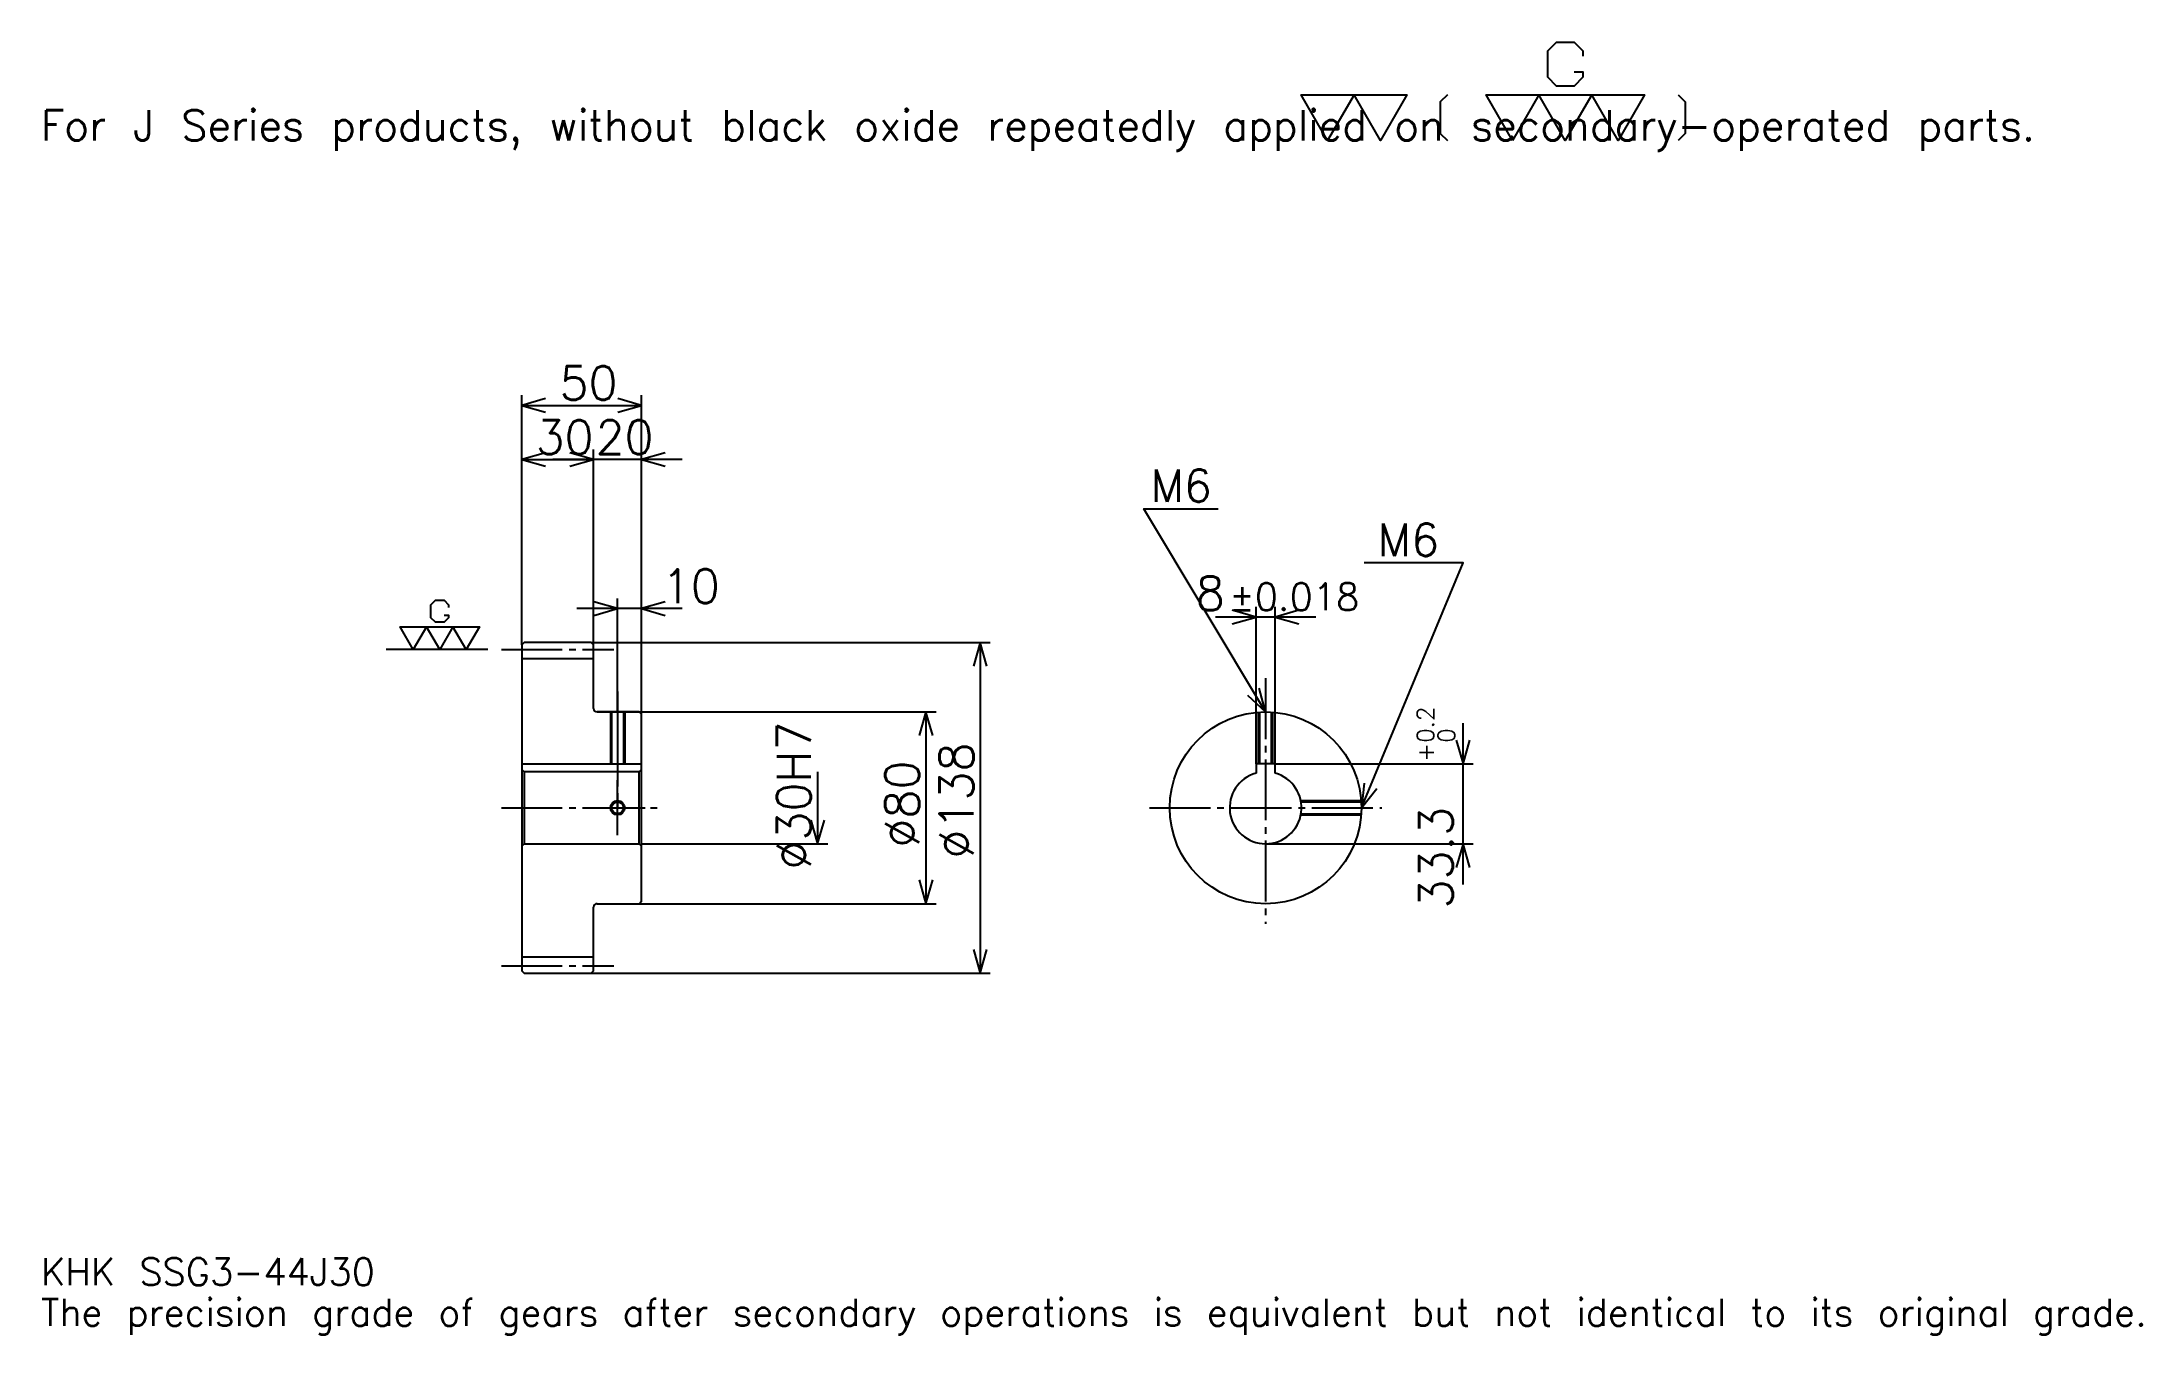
# Model space of a CAD drawing. Extents: x 29 to 905, y 10 to 550.
import ezdxf

# ---------------------------------------------------------------- set-up
doc = ezdxf.new("R2010")
doc.units = 0
doc.linetypes.add('DASHDOT', pattern=[33.913044, 25.434783, -2.826087, 2.826087, -2.826087])
doc.layers.get('0').update_dxf_attribs({"linetype": 'CONTINUOUS'})
doc.layers.add('DASHDOT', color=6, linetype='DASHDOT')
doc.styles.add('KANJI', font='TXT', dxfattribs={"bigfont": 'BIGFONT'})

msp = doc.modelspace()

# ---------------------------------------------------------------- linework, layer by layer
at = {"color": 5}
for p, q in [((228.913055, 299.326111), (228.913055, 402.478271)), ((228.913055, 398.239136), (278.913055, 398.239136)), ((278.913055, 299.326111), (278.913055, 402.478271)), ((258.913055, 299.326111), (258.913055, 379.869568)), ((228.913055, 375.630432), (258.913055, 375.630432)), ((295.869568, 375.630432), (241.956528, 375.630432)), ((268.913055, 299.326111), (268.913055, 317.695648)), ((295.869568, 313.456543), (251.956528, 313.456543)), ((560.304321, 309.891296), (518.391357, 309.891296)), ((535.347839, 248.626099), (535.347839, 314.130432)), ((543.347839, 248.626099), (543.347839, 314.130432)), ((228.913055, 298.326111), (228.913055, 299.326111)), ((257.913055, 299.326111), (278.913055, 299.326111)), ((258.913055, 298.326111), (258.913055, 299.326111)), ((268.913055, 270.326111), (268.913055, 299.326111)), ((268.913055, 270.326111), (268.913055, 299.326111)), ((278.913055, 299.326111), (424.456543, 299.326111)), ((278.913055, 269.326111), (278.913055, 299.326111)), ((420.217407, 299.326111), (420.217407, 161.326096)), ((260.413055, 270.326111), (278.913055, 270.326111)), ((278.913055, 270.326111), (401.847839, 270.326111)), ((397.608704, 270.326111), (397.608704, 190.326096)), ((621.739136, 198.369568), (621.739136, 265.582611)), ((543.347839, 248.626099), (625.978271, 248.626099)), ((352.391327, 245.326096), (352.391327, 215.326096)), ((278.913055, 215.326096), (356.630432, 215.326096)), ((539.347839, 215.326096), (625.978271, 215.326096)), ((260.413055, 190.326096), (278.913055, 190.326096)), ((278.913055, 190.326096), (401.847839, 190.326096)), ((257.913055, 161.326096), (278.913055, 161.326096)), ((278.913055, 161.326096), (424.456543, 161.326096))]:
    msp.add_line(p, q, dxfattribs=at)
at = {"color": 7}
msp.add_line((214.782623, 296.326111), (172.391312, 296.326111), dxfattribs=at)
at = {"color": 4}
for p, q in [((228.913055, 292.576111), (258.913055, 292.576111)), ((228.913055, 248.626099), (278.913055, 248.626099)), ((277.913055, 245.326096), (278.913055, 246.326096)), ((229.913055, 245.326096), (229.913055, 215.326096)), ((277.913055, 215.326096), (278.913055, 214.326096)), ((228.913055, 168.076096), (258.913055, 168.076096))]:
    msp.add_line(p, q, dxfattribs=at)
at = {"color": 7}
for points in [[(668.086975, 537.352173), (671.760864, 537.352173), (671.760864, 535.147827), (668.086975, 531.473938), (660.739136, 531.473938), (657.065247, 535.147827), (657.065247, 546.169556), (660.739136, 549.843506), (668.086975, 549.843506), (671.760864, 546.169556), (671.760864, 543.96521)], [(565.217407, 508.695648), (554.195679, 527.799988), (598.282593, 527.799988), (587.260864, 508.695648), (576.239136, 527.799988), (565.217407, 508.695648)], [(615.182617, 527.799988), (612.243469, 524.86084), (612.243469, 511.634766), (615.182617, 508.695648)], [(642.369568, 508.695648), (631.347839, 527.799988), (697.478271, 527.799988), (686.456543, 508.695648), (675.434814, 527.799988), (664.413086, 508.695648), (653.391296, 527.799988), (642.369568, 508.695648)], [(711.439148, 527.799988), (714.378296, 524.86084), (714.378296, 511.634766), (711.439148, 508.695648)], [(196.554352, 310.654358), (198.391312, 310.654358), (198.391312, 309.552185), (196.554352, 307.71521), (192.880447, 307.71521), (191.043488, 309.552185), (191.043488, 315.063049), (192.880447, 316.900024), (196.554352, 316.900024), (198.391312, 315.063049), (198.391312, 313.960876)], [(183.695663, 296.326111), (178.184799, 305.878265), (211.250015, 305.878265), (205.739136, 296.326111), (200.228271, 305.878265), (194.717407, 296.326111), (189.206528, 305.878265), (183.695663, 296.326111)]]:
    msp.add_lwpolyline(points, dxfattribs=at)
at = {"color": 5}
for points in [[(238.804352, 401.065216), (228.913055, 398.239136), (238.804352, 395.413055)], [(269.021759, 395.413055), (278.913055, 398.239136), (269.021759, 401.065216)], [(238.804352, 378.456543), (228.913055, 375.630432), (238.804352, 372.804382)], [(249.021759, 372.804382), (258.913055, 375.630432), (249.021759, 378.456543)], [(249.021759, 372.804382), (258.913055, 375.630432), (249.021759, 378.456543)], [(288.804352, 378.456543), (278.913055, 375.630432), (288.804352, 372.804382)], [(539.347839, 270.326111), (488.478271, 355.108704), (519.565186, 355.108704)], [(579.347839, 230.326096), (621.739136, 332.5), (580.478271, 332.5)], [(259.021759, 310.630432), (268.913055, 313.456543), (259.021759, 316.282623)], [(288.804352, 316.282623), (278.913055, 313.456543), (288.804352, 310.630432)], [(525.456543, 307.065216), (535.347839, 309.891296), (525.456543, 312.717407)], [(553.239136, 312.717407), (543.347839, 309.891296), (553.239136, 307.065216)], [(423.043488, 289.434784), (420.217407, 299.326111), (417.391327, 289.434784)], [(531.835449, 277.353821), (539.347839, 270.326111), (536.682129, 280.261841)], [(400.434784, 260.434784), (397.608704, 270.326111), (394.782623, 260.434784)], [(618.913086, 258.517395), (621.739136, 248.626099), (624.565186, 258.517395)], [(580.528076, 240.545288), (579.347839, 230.326096), (585.748718, 238.379257)], [(349.565247, 225.217407), (352.391327, 215.326096), (355.217407, 225.217407)], [(624.565186, 205.434784), (621.739136, 215.326096), (618.913086, 205.434784)], [(394.782623, 200.217407), (397.608704, 190.326096), (400.434784, 200.217407)], [(417.391327, 171.217407), (420.217407, 161.326096), (423.043488, 171.217407)]]:
    msp.add_lwpolyline(points, dxfattribs=at)
at = {"color": 4}
for points in [[(258.913055, 271.826111), (258.913055, 298.326111), (257.913055, 299.326111), (229.913055, 299.326111), (228.913055, 298.326111), (228.913055, 214.326096)], [(260.413055, 190.326096), (277.913055, 190.326096), (278.913055, 191.326096), (278.913055, 269.326111), (277.913055, 270.326111), (260.413055, 270.326111)], [(265.913055, 270.326111), (265.913055, 248.626099)], [(266.453064, 270.326111), (266.453064, 248.626099)], [(271.373047, 270.326111), (271.373047, 248.626099)], [(271.913055, 270.326111), (271.913055, 248.626099)], [(536.347839, 248.626099), (536.347839, 270.21344)], [(536.887817, 248.626099), (536.887817, 270.250366)], [(541.807861, 248.626099), (541.807861, 270.250366)], [(542.347839, 248.626099), (542.347839, 270.21344)], [(228.913055, 214.326096), (229.913055, 215.326096), (277.913055, 215.326096), (277.913055, 245.326096), (229.913055, 245.326096), (228.913055, 246.326096)], [(543.347839, 244.782928), (543.347839, 248.626099), (535.347839, 248.626099), (535.347839, 244.782928)], [(554.0448, 233.326096), (579.235168, 233.326096)], [(554.144775, 232.786102), (579.272095, 232.786102)], [(554.144775, 227.866089), (579.272095, 227.866089)], [(554.0448, 227.326096), (579.235168, 227.326096)], [(228.913055, 214.326096), (228.913055, 162.326096), (229.913055, 161.326096), (257.913055, 161.326096), (258.913055, 162.326096), (258.913055, 188.826096)]]:
    msp.add_lwpolyline(points, dxfattribs=at)
for centre, radius in [((539.347839, 230.326096), 40), ((268.913055, 230.326096), 2.46)]:
    msp.add_circle(centre, radius, dxfattribs=at)
at = {"color": 7}
msp.add_circle((268.913055, 230.326096), 3, dxfattribs=at)
at = {"color": 4}
for centre, radius, start, end in [((260.413055, 271.826111), 1.5, 180, 270), ((539.347839, 230.326096), 15, 105.466010323, 74.533989677), ((260.413055, 188.826096), 1.5, 90, 180)]:
    msp.add_arc(centre, radius, start, end, dxfattribs=at)
at = {"layer": 'DASHDOT', "color": 7}
for p, q in [((220.434799, 296.326111), (267.391327, 296.326111)), ((539.347839, 284.456543), (539.347839, 181.847839)), ((268.913055, 270.326111), (268.913055, 230.326096)), ((220.434799, 230.326096), (287.391327, 230.326096)), ((490.869568, 230.326096), (587.826111, 230.326096)), ((220.434799, 164.326096), (267.391327, 164.326096))]:
    msp.add_line(p, q, dxfattribs=at)
for points in [[(268.913055, 278.804352), (268.913055, 240.147827)], [(268.913055, 218.847839), (268.913055, 241.804352)], [(257.434784, 230.326096), (280.391327, 230.326096)]]:
    msp.add_lwpolyline(points, dxfattribs=at)

# ---------------------------------------------------------------- texts
at = {"color": 7, "style": 'KANJI'}
for s, height, p in [('For J Series products, without black oxide repeatedly applied on secondary-operated parts.', 12.717391, (28.26087, 508.695648)), ('50', 14.130435, (244.728271, 400.5)), ('30', 14.130435, (234.728271, 377.891296)), ('20', 14.130435, (259.728271, 377.891296)), ('M6', 13.565218, (491.304352, 357.934784)), ('M6', 13.565218, (586.130432, 335.326111)), ('10', 14.130435, (287.391327, 315.717407)), ('8', 14.130435, (510.17984, 312.717407)), ('%%p0.018', 11.304348, (524.167236, 312.717407)), ('KHK SSG3-44J30', 11.304348, (28.26087, 31.086956)), ('The precision grade of gears after secondary operations is equivalent but not identical to its original grade.', 11.304348, (28.26087, 14.130435))]:
    msp.add_text(s, height=height, dxfattribs=at).set_placement(p)
for s, height, p in [('0.2', 7.065217, (609.586975, 257.430328)), ('%%c30H7', 14.130435, (349.565247, 204.538055)), ('%%c138', 14.130435, (417.391327, 209.130432)), ('+', 7.065217, (609.586975, 249.517273)), ('0', 7.065217, (618.347839, 257.430328)), ('%%c80', 14.130435, (394.782623, 213.722839)), ('33.3', 14.130435, (617.5, 188.355164))]:
    msp.add_text(s, height=height, rotation=90, dxfattribs=at).set_placement(p)

doc.saveas('drawing.dxf')
